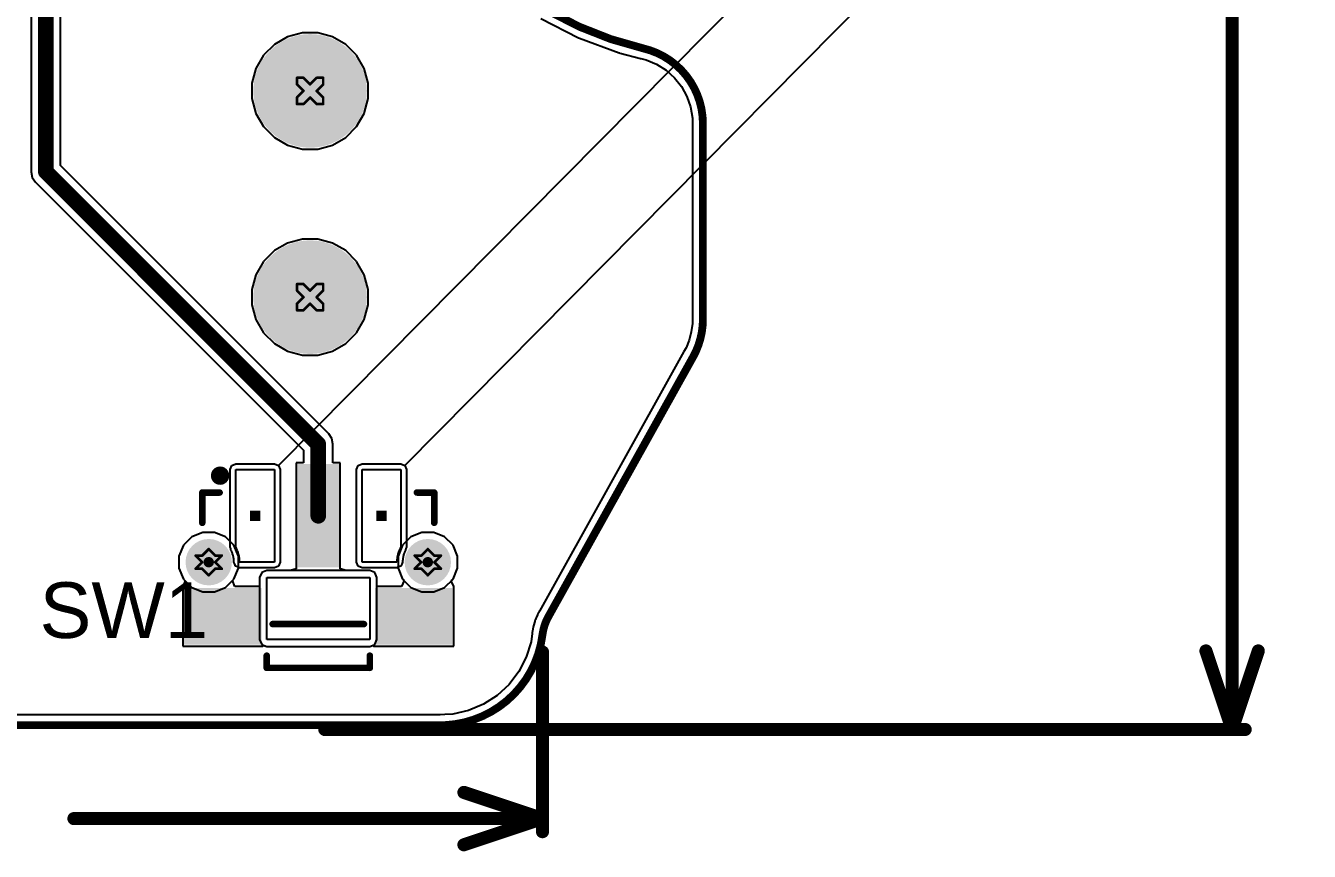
# Model space of a CAD drawing. Header units: inches. Extents: x -3 to 5381, y -57 to 5355.
# Drawn here: x 23.31 to 48.22, y -53.85 to -37.84 of the extents above; entities that cross this region are included whole.
import ezdxf

# ---------------------------------------------------------------- set-up
doc = ezdxf.new("R2010")
doc.units = ezdxf.units.IN
for name, color, linetype in [('Board_Outline', 216, 'Continuous'), ('Bottom Layer', 5, 'Continuous'), ('Bottom Solder', 6, 'Continuous'), ('Dimension', 6, 'Continuous'), ('Drill Drawing', 1, 'Continuous'), ('Keep-Out Layer', 6, 'Continuous'), ('Multi-Layer', 9, 'Continuous'), ('Pad Holes', 156, 'Continuous'), ('Top Layer', 1, 'Continuous'), ('Top Overlay', 2, 'Continuous'), ('Top Paste', 8, 'Continuous'), ('Top Solder', 216, 'Continuous')]:
    doc.layers.add(name, color=color, linetype=linetype)
doc.styles.add('Arial', font='', dxfattribs={"height": 0.2})
doc.styles.get('Arial').set_extended_font_data('Arial')

msp = doc.modelspace()

# ---------------------------------------------------------------- hatches: boundary and pattern name
at = {"layer": 'Bottom Layer'}
h = msp.add_hatch(color=5, dxfattribs=at)
edge = h.paths.add_edge_path()
edge.add_arc((28.83, -39.104), 1, 0, 360)
h = msp.add_hatch(color=5, dxfattribs=at)
edge = h.paths.add_edge_path()
edge.add_arc((28.83, -43.104), 1, 0, 360)
at = {"layer": 'Bottom Solder'}
h = msp.add_hatch(color=6, dxfattribs=at)
edge = h.paths.add_edge_path()
edge.add_arc((28.83, -39.104), 1.102, 0, 360)
h = msp.add_hatch(color=6, dxfattribs=at)
edge = h.paths.add_edge_path()
edge.add_arc((28.83, -43.104), 1.102, 0, 360)
h = msp.add_hatch(color=6, dxfattribs=at)
edge = h.paths.add_edge_path()
edge.add_arc((26.864, -48.244), 0.102, 0, 360)
h = msp.add_hatch(color=6, dxfattribs=at)
edge = h.paths.add_edge_path()
edge.add_arc((31.114, -48.244), 0.102, 0, 360)
at = {"layer": 'Multi-Layer'}
h = msp.add_hatch(color=9, dxfattribs=at)
edge = h.paths.add_edge_path()
edge.add_arc((28.83, -39.104), 1, 0, 360)
h = msp.add_hatch(color=9, dxfattribs=at)
edge = h.paths.add_edge_path()
edge.add_arc((28.83, -43.104), 1, 0, 360)
at = {"layer": 'Pad Holes'}
h = msp.add_hatch(color=7, dxfattribs=at)
edge = h.paths.add_edge_path()
edge.add_arc((28.83, -39.104), 1, 0, 360)
h = msp.add_hatch(color=7, dxfattribs=at)
edge = h.paths.add_edge_path()
edge.add_arc((28.83, -43.104), 1, 0, 360)
h = msp.add_hatch(color=7, dxfattribs=at)
edge = h.paths.add_edge_path()
edge.add_arc((26.864, -48.244), 0.45, 0, 360)
h = msp.add_hatch(color=7, dxfattribs=at)
edge = h.paths.add_edge_path()
edge.add_arc((31.114, -48.244), 0.45, 0, 360)
at = {"layer": 'Top Layer'}
h = msp.add_hatch(color=1, dxfattribs=at)
edge = h.paths.add_edge_path()
edge.add_arc((28.83, -39.104), 1, 0, 360)
h = msp.add_hatch(color=1, dxfattribs=at)
edge = h.paths.add_edge_path()
edge.add_arc((28.83, -43.104), 1, 0, 360)
for points in [[(28.689, -46.444), (29.289, -46.444), (29.289, -48.244), (28.689, -48.244)], [(27.664, -47.244), (27.864, -47.244), (27.864, -47.444), (27.664, -47.444)], [(27.664, -47.244), (27.864, -47.244), (27.864, -47.444), (27.664, -47.444)], [(30.114, -47.244), (30.314, -47.244), (30.314, -47.444), (30.114, -47.444)], [(30.114, -47.244), (30.314, -47.244), (30.314, -47.444), (30.114, -47.444)], [(27.789, -49.744), (26.489, -49.744), (26.489, -48.844), (27.789, -48.844)], [(30.189, -48.844), (31.489, -48.844), (31.489, -49.744), (30.189, -49.744)]]:
    msp.add_hatch(color=1, dxfattribs=at).paths.add_polyline_path(points)
at = {"layer": 'Top Paste'}
for points in [[(28.689, -46.444), (29.289, -46.444), (29.289, -48.244), (28.689, -48.244)], [(27.789, -49.744), (26.489, -49.744), (26.489, -48.844), (27.789, -48.844)], [(30.189, -48.844), (31.489, -48.844), (31.489, -49.744), (30.189, -49.744)]]:
    msp.add_hatch(color=8, dxfattribs=at).paths.add_polyline_path(points)
at = {"layer": 'Top Solder'}
h = msp.add_hatch(color=216, dxfattribs=at)
edge = h.paths.add_edge_path()
edge.add_arc((28.83, -39.104), 1.102, 0, 360)
h = msp.add_hatch(color=216, dxfattribs=at)
edge = h.paths.add_edge_path()
edge.add_arc((28.83, -43.104), 1.102, 0, 360)
for points in [[(28.587, -46.342), (29.391, -46.342), (29.391, -48.345), (28.587, -48.345)], [(27.891, -49.845), (26.387, -49.845), (26.387, -48.742), (27.891, -48.742)], [(30.087, -48.742), (31.591, -48.742), (31.591, -49.845), (30.087, -49.845)]]:
    msp.add_hatch(color=216, dxfattribs=at).paths.add_polyline_path(points)
h = msp.add_hatch(color=216, dxfattribs=at)
edge = h.paths.add_edge_path()
edge.add_arc((26.864, -48.244), 0.102, 0, 360)
h = msp.add_hatch(color=216, dxfattribs=at)
edge = h.paths.add_edge_path()
edge.add_arc((31.114, -48.244), 0.102, 0, 360)

# ---------------------------------------------------------------- linework, layer by layer
at = {"layer": 'Board_Outline'}
for points in [[(35.293, -38.279, 0.152, 0.152, -0.891253), (36.83, -24.956, 0.152, 0.152, 0)], [(35.293, -38.279, 0.152, 0.152, -0.348432), (36.451, -39.739, 0.152, 0.152, 0)], [(36.451, -43.53, 0.152, 0.152, 0), (36.451, -39.739, 0.152, 0.152, 0)], [(36.451, -43.53, 0.152, 0.152, -0.127786), (36.262, -44.26, 0.152, 0.152, 0)], [(33.457, -49.294, 0.152, 0.152, 0), (36.262, -44.26, 0.152, 0.152, 0)], [(33.385, -49.453, 0.152, 0.152, -0.043661), (33.457, -49.294, 0.152, 0.152, 0)], [(33.338, -49.655, 0.152, 0.152, 0), (33.343, -49.621, 0.152, 0.152, 0)], [(33.343, -49.621, 0.152, 0.152, 0), (33.36, -49.536, 0.152, 0.152, 0)], [(33.36, -49.536, 0.152, 0.152, 0), (33.385, -49.453, 0.152, 0.152, 0)], [(33.338, -49.655, 0.152, 0.152, -0.36397), (31.453, -51.404, 0.152, 0.152, 0)], [(7.307, -51.406, 0.152, 0.152, 0), (31.354, -51.406, 0.152, 0.152, 0)], [(31.354, -51.406, 0.152, 0.152, 0), (31.453, -51.404, 0.152, 0.152, 0)]]:
    msp.add_lwpolyline(points, format="xyseb", dxfattribs=at)
for points in [[(35.255, -38.279, 0.0762, 0.0762, 1), (35.331, -38.279, 0.0762, 0.0762, 1)], [(35.255, -38.279, 0.0762, 0.0762, 1), (35.331, -38.279, 0.0762, 0.0762, 1)], [(36.413, -39.739, 0.0762, 0.0762, 1), (36.489, -39.739, 0.0762, 0.0762, 1)], [(36.413, -39.739, 0.0762, 0.0762, 1), (36.489, -39.739, 0.0762, 0.0762, 1)], [(36.413, -43.53, 0.0762, 0.0762, 1), (36.489, -43.53, 0.0762, 0.0762, 1)], [(36.413, -43.53, 0.0762, 0.0762, 1), (36.489, -43.53, 0.0762, 0.0762, 1)], [(36.223, -44.26, 0.0762, 0.0762, 1), (36.3, -44.26, 0.0762, 0.0762, 1)], [(36.223, -44.26, 0.0762, 0.0762, 1), (36.3, -44.26, 0.0762, 0.0762, 1)], [(33.419, -49.294, 0.0762, 0.0762, 1), (33.495, -49.294, 0.0762, 0.0762, 1)], [(33.419, -49.294, 0.0762, 0.0762, 1), (33.495, -49.294, 0.0762, 0.0762, 1)], [(33.305, -49.621, 0.0762, 0.0762, 1), (33.381, -49.621, 0.0762, 0.0762, 1)], [(33.305, -49.621, 0.0762, 0.0762, 1), (33.381, -49.621, 0.0762, 0.0762, 1)], [(33.322, -49.536, 0.0762, 0.0762, 1), (33.398, -49.536, 0.0762, 0.0762, 1)], [(33.322, -49.536, 0.0762, 0.0762, 1), (33.398, -49.536, 0.0762, 0.0762, 1)], [(33.347, -49.453, 0.0762, 0.0762, 1), (33.423, -49.453, 0.0762, 0.0762, 1)], [(33.347, -49.453, 0.0762, 0.0762, 1), (33.423, -49.453, 0.0762, 0.0762, 1)], [(33.3, -49.655, 0.0762, 0.0762, 1), (33.376, -49.655, 0.0762, 0.0762, 1)], [(33.3, -49.655, 0.0762, 0.0762, 1), (33.376, -49.655, 0.0762, 0.0762, 1)], [(31.315, -51.406, 0.0762, 0.0762, 1), (31.392, -51.406, 0.0762, 0.0762, 1)], [(31.315, -51.406, 0.0762, 0.0762, 1), (31.392, -51.406, 0.0762, 0.0762, 1)], [(31.414, -51.404, 0.0762, 0.0762, 1), (31.491, -51.404, 0.0762, 0.0762, 1)], [(31.414, -51.404, 0.0762, 0.0762, 1), (31.491, -51.404, 0.0762, 0.0762, 1)]]:
    msp.add_lwpolyline(points, format="xyseb", close=True, dxfattribs=at)
at = {"layer": 'Bottom Layer'}
for p, q in [((33.307, -37.701), (34.036, -38.074)), ((28.395, -38.054), (28.138, -38.202)), ((28.682, -37.977), (28.395, -38.054)), ((28.979, -37.977), (28.682, -37.977)), ((29.265, -38.054), (28.979, -37.977)), ((29.522, -38.202), (29.265, -38.054)), ((34.036, -38.074), (34.048, -38.077)), ((34.048, -38.077), (34.059, -38.084)), ((34.059, -38.084), (34.827, -38.365)), ((28.138, -38.202), (27.928, -38.412)), ((29.732, -38.412), (29.522, -38.202)), ((27.928, -38.412), (27.78, -38.669)), ((29.88, -38.669), (29.732, -38.412)), ((34.827, -38.365), (34.837, -38.366)), ((34.837, -38.366), (34.845, -38.371)), ((34.845, -38.371), (35.241, -38.476)), ((35.241, -38.476), (35.244, -38.476)), ((35.244, -38.476), (35.247, -38.477)), ((35.247, -38.477), (35.353, -38.502)), ((35.353, -38.502), (35.553, -38.586)), ((35.553, -38.586), (35.737, -38.703)), ((27.78, -38.669), (27.703, -38.955)), ((29.957, -38.955), (29.88, -38.669)), ((35.737, -38.703), (35.899, -38.849)), ((35.899, -38.849), (36.034, -39.019)), ((27.703, -38.955), (27.703, -39.252)), ((29.957, -39.252), (29.957, -38.955)), ((36.034, -39.019), (36.139, -39.21)), ((27.703, -39.252), (27.78, -39.539)), ((29.88, -39.539), (29.957, -39.252)), ((36.139, -39.21), (36.211, -39.416)), ((27.78, -39.539), (27.928, -39.796)), ((29.732, -39.796), (29.88, -39.539)), ((36.211, -39.416), (36.247, -39.63)), ((27.928, -39.796), (28.138, -40.006)), ((29.522, -40.006), (29.732, -39.796)), ((36.247, -39.63), (36.247, -39.739)), ((36.247, -39.739), (36.247, -43.612)), ((28.138, -40.006), (28.395, -40.154)), ((29.265, -40.154), (29.522, -40.006)), ((28.395, -40.154), (28.682, -40.231)), ((28.682, -40.231), (28.979, -40.231)), ((28.979, -40.231), (29.265, -40.154)), ((28.395, -42.054), (28.138, -42.202)), ((28.682, -41.977), (28.395, -42.054)), ((28.979, -41.977), (28.682, -41.977)), ((29.265, -42.054), (28.979, -41.977)), ((29.522, -42.202), (29.265, -42.054)), ((28.138, -42.202), (27.928, -42.412)), ((29.732, -42.412), (29.522, -42.202)), ((27.928, -42.412), (27.78, -42.669)), ((29.88, -42.669), (29.732, -42.412)), ((27.78, -42.669), (27.703, -42.955)), ((29.957, -42.955), (29.88, -42.669)), ((27.703, -42.955), (27.703, -43.252)), ((29.957, -43.252), (29.957, -42.955)), ((27.703, -43.252), (27.78, -43.539)), ((29.88, -43.539), (29.957, -43.252)), ((27.78, -43.539), (27.928, -43.796)), ((29.732, -43.796), (29.88, -43.539)), ((27.928, -43.796), (28.138, -44.006)), ((29.522, -44.006), (29.732, -43.796)), ((36.226, -43.776), (36.185, -43.935)), ((36.247, -43.612), (36.226, -43.776)), ((28.138, -44.006), (28.395, -44.154)), ((29.265, -44.154), (29.522, -44.006)), ((36.185, -43.935), (36.124, -44.088)), ((28.395, -44.154), (28.682, -44.231)), ((28.682, -44.231), (28.979, -44.231)), ((28.979, -44.231), (29.265, -44.154)), ((36.083, -44.161), (33.279, -49.194)), ((36.124, -44.088), (36.083, -44.161)), ((36.083, -44.161), (36.083, -44.161)), ((26.537, -47.755), (26.375, -47.917)), ((26.749, -47.667), (26.537, -47.755)), ((26.979, -47.667), (26.749, -47.667)), ((27.191, -47.755), (26.979, -47.667)), ((27.353, -47.917), (27.191, -47.755)), ((30.787, -47.755), (30.625, -47.917)), ((30.999, -47.667), (30.787, -47.755)), ((31.229, -47.667), (30.999, -47.667)), ((31.441, -47.755), (31.229, -47.667)), ((31.603, -47.917), (31.441, -47.755)), ((26.375, -47.917), (26.287, -48.129)), ((27.441, -48.129), (27.353, -47.917)), ((30.625, -47.917), (30.537, -48.129)), ((31.691, -48.129), (31.603, -47.917)), ((26.287, -48.129), (26.287, -48.358)), ((27.441, -48.358), (27.441, -48.129)), ((30.537, -48.129), (30.537, -48.358)), ((31.691, -48.358), (31.691, -48.129)), ((26.287, -48.358), (26.375, -48.571)), ((27.353, -48.571), (27.441, -48.358)), ((27.892, -48.447), (27.852, -48.544)), ((27.852, -48.544), (27.852, -49.744)), ((27.989, -48.406), (27.892, -48.447)), ((29.989, -48.406), (27.989, -48.406)), ((30.086, -48.447), (29.989, -48.406)), ((30.127, -48.544), (30.086, -48.447)), ((30.127, -49.744), (30.127, -48.544)), ((30.537, -48.358), (30.625, -48.571)), ((31.603, -48.571), (31.691, -48.358)), ((26.375, -48.571), (26.537, -48.733)), ((26.537, -48.733), (26.749, -48.821)), ((26.979, -48.821), (27.191, -48.733)), ((27.191, -48.733), (27.353, -48.571)), ((30.625, -48.571), (30.787, -48.733)), ((30.787, -48.733), (30.999, -48.821)), ((31.229, -48.821), (31.441, -48.733)), ((31.441, -48.733), (31.603, -48.571)), ((26.749, -48.821), (26.979, -48.821)), ((30.999, -48.821), (31.229, -48.821)), ((33.223, -49.308), (33.222, -49.312)), ((33.241, -49.268), (33.223, -49.308)), ((33.243, -49.264), (33.241, -49.268)), ((33.244, -49.26), (33.243, -49.264)), ((33.264, -49.221), (33.244, -49.26)), ((33.266, -49.218), (33.264, -49.221)), ((33.267, -49.215), (33.266, -49.218)), ((33.278, -49.196), (33.267, -49.215)), ((33.279, -49.194), (33.278, -49.195)), ((33.278, -49.195), (33.278, -49.196)), ((33.161, -49.495), (33.143, -49.58)), ((33.164, -49.487), (33.161, -49.495)), ((33.165, -49.478), (33.164, -49.487)), ((33.19, -49.394), (33.165, -49.478)), ((33.193, -49.389), (33.19, -49.394)), ((33.201, -49.363), (33.193, -49.383)), ((33.193, -49.383), (33.193, -49.389)), ((33.203, -49.36), (33.201, -49.363)), ((33.219, -49.316), (33.203, -49.357)), ((33.203, -49.357), (33.203, -49.36)), ((33.222, -49.312), (33.219, -49.316)), ((27.852, -49.744), (27.892, -49.841)), ((30.086, -49.841), (30.127, -49.744)), ((33.116, -49.786), (33.023, -50.086)), ((33.136, -49.63), (33.116, -49.786)), ((33.141, -49.593), (33.136, -49.627)), ((33.136, -49.627), (33.136, -49.628)), ((33.136, -49.628), (33.136, -49.63)), ((33.143, -49.587), (33.141, -49.593)), ((33.143, -49.58), (33.143, -49.587)), ((27.892, -49.841), (27.989, -49.881)), ((27.989, -49.881), (29.989, -49.881)), ((29.989, -49.881), (30.086, -49.841)), ((33.023, -50.086), (32.88, -50.366)), ((32.88, -50.366), (32.69, -50.616)), ((32.69, -50.616), (32.46, -50.83)), ((32.195, -51), (31.906, -51.122)), ((32.46, -50.83), (32.195, -51)), ((31.351, -51.202), (7.307, -51.202)), ((31.445, -51.2), (31.351, -51.202)), ((31.599, -51.192), (31.445, -51.2)), ((31.906, -51.122), (31.599, -51.192))]:
    msp.add_line(p, q, dxfattribs=at)
at = {"layer": 'Dimension'}
for points in [[(46.718, -51.489, 0.254, 0.254, 0), (46.718, -30.011, 0.254, 0.254, 0)], [(33.338, -53.471, 0.254, 0.254, 0), (33.338, -49.986, 0.254, 0.254, 0)], [(46.21, -49.965, 0.254, 0.254, 0), (46.718, -51.489, 0.254, 0.254, 0)], [(46.718, -51.489, 0.254, 0.254, 0), (47.226, -49.965, 0.254, 0.254, 0)], [(29.115, -51.489, 0.254, 0.254, 0), (46.972, -51.489, 0.254, 0.254, 0)], [(31.814, -52.709, 0.254, 0.254, 0), (33.338, -53.217, 0.254, 0.254, 0)], [(24.249, -53.217, 0.254, 0.254, 0), (33.338, -53.217, 0.254, 0.254, 0)], [(31.814, -53.725, 0.254, 0.254, 0), (33.338, -53.217, 0.254, 0.254, 0)]]:
    msp.add_lwpolyline(points, format="xyseb", dxfattribs=at)
for points in [[(33.275, -49.986, 0.127, 0.127, 1), (33.402, -49.986, 0.127, 0.127, 1)], [(46.146, -49.965, 0.127, 0.127, 1), (46.273, -49.965, 0.127, 0.127, 1)], [(47.162, -49.965, 0.127, 0.127, 1), (47.289, -49.965, 0.127, 0.127, 1)], [(29.052, -51.489, 0.127, 0.127, 1), (29.179, -51.489, 0.127, 0.127, 1)], [(46.654, -51.489, 0.127, 0.127, 1), (46.781, -51.489, 0.127, 0.127, 1)], [(46.654, -51.489, 0.127, 0.127, 1), (46.781, -51.489, 0.127, 0.127, 1)], [(46.654, -51.489, 0.127, 0.127, 1), (46.781, -51.489, 0.127, 0.127, 1)], [(46.908, -51.489, 0.127, 0.127, 1), (47.035, -51.489, 0.127, 0.127, 1)], [(31.751, -52.709, 0.127, 0.127, 1), (31.878, -52.709, 0.127, 0.127, 1)], [(24.185, -53.217, 0.127, 0.127, 1), (24.312, -53.217, 0.127, 0.127, 1)], [(33.275, -53.217, 0.127, 0.127, 1), (33.402, -53.217, 0.127, 0.127, 1)], [(33.275, -53.217, 0.127, 0.127, 1), (33.402, -53.217, 0.127, 0.127, 1)], [(33.275, -53.217, 0.127, 0.127, 1), (33.402, -53.217, 0.127, 0.127, 1)], [(33.275, -53.471, 0.127, 0.127, 1), (33.402, -53.471, 0.127, 0.127, 1)], [(31.751, -53.725, 0.127, 0.127, 1), (31.878, -53.725, 0.127, 0.127, 1)]]:
    msp.add_lwpolyline(points, format="xyseb", close=True, dxfattribs=at)
at = {"layer": 'Drill Drawing'}
for points in [[(28.576, -38.977, 0.0508, 0.0508, 0), (28.576, -38.85, 0.0508, 0.0508, 0)], [(28.576, -38.85, 0.0508, 0.0508, 0), (28.703, -38.85, 0.0508, 0.0508, 0)], [(28.703, -38.85, 0.0508, 0.0508, 0), (28.83, -38.977, 0.0508, 0.0508, 0)], [(28.83, -38.977, 0.0508, 0.0508, 0), (28.957, -38.85, 0.0508, 0.0508, 0)], [(28.957, -38.85, 0.0508, 0.0508, 0), (29.084, -38.85, 0.0508, 0.0508, 0)], [(29.084, -38.977, 0.0508, 0.0508, 0), (29.084, -38.85, 0.0508, 0.0508, 0)], [(28.576, -38.977, 0.0508, 0.0508, 0), (28.703, -39.104, 0.0508, 0.0508, 0)], [(28.576, -39.231, 0.0508, 0.0508, 0), (28.703, -39.104, 0.0508, 0.0508, 0)], [(28.957, -39.104, 0.0508, 0.0508, 0), (29.084, -38.977, 0.0508, 0.0508, 0)], [(28.957, -39.104, 0.0508, 0.0508, 0), (29.084, -39.231, 0.0508, 0.0508, 0)], [(28.576, -39.358, 0.0508, 0.0508, 0), (28.576, -39.231, 0.0508, 0.0508, 0)], [(28.576, -39.358, 0.0508, 0.0508, 0), (28.703, -39.358, 0.0508, 0.0508, 0)], [(28.703, -39.358, 0.0508, 0.0508, 0), (28.83, -39.231, 0.0508, 0.0508, 0)], [(28.83, -39.231, 0.0508, 0.0508, 0), (28.957, -39.358, 0.0508, 0.0508, 0)], [(28.957, -39.358, 0.0508, 0.0508, 0), (29.084, -39.358, 0.0508, 0.0508, 0)], [(29.084, -39.358, 0.0508, 0.0508, 0), (29.084, -39.231, 0.0508, 0.0508, 0)], [(28.576, -42.977, 0.0508, 0.0508, 0), (28.576, -42.85, 0.0508, 0.0508, 0)], [(28.576, -42.85, 0.0508, 0.0508, 0), (28.703, -42.85, 0.0508, 0.0508, 0)], [(28.703, -42.85, 0.0508, 0.0508, 0), (28.83, -42.977, 0.0508, 0.0508, 0)], [(28.83, -42.977, 0.0508, 0.0508, 0), (28.957, -42.85, 0.0508, 0.0508, 0)], [(28.957, -42.85, 0.0508, 0.0508, 0), (29.084, -42.85, 0.0508, 0.0508, 0)], [(29.084, -42.977, 0.0508, 0.0508, 0), (29.084, -42.85, 0.0508, 0.0508, 0)], [(28.576, -42.977, 0.0508, 0.0508, 0), (28.703, -43.104, 0.0508, 0.0508, 0)], [(28.576, -43.231, 0.0508, 0.0508, 0), (28.703, -43.104, 0.0508, 0.0508, 0)], [(28.957, -43.104, 0.0508, 0.0508, 0), (29.084, -42.977, 0.0508, 0.0508, 0)], [(28.957, -43.104, 0.0508, 0.0508, 0), (29.084, -43.231, 0.0508, 0.0508, 0)], [(28.576, -43.358, 0.0508, 0.0508, 0), (28.576, -43.231, 0.0508, 0.0508, 0)], [(28.703, -43.358, 0.0508, 0.0508, 0), (28.83, -43.231, 0.0508, 0.0508, 0)], [(28.83, -43.231, 0.0508, 0.0508, 0), (28.957, -43.358, 0.0508, 0.0508, 0)], [(29.084, -43.358, 0.0508, 0.0508, 0), (29.084, -43.231, 0.0508, 0.0508, 0)], [(28.576, -43.358, 0.0508, 0.0508, 0), (28.703, -43.358, 0.0508, 0.0508, 0)], [(28.957, -43.358, 0.0508, 0.0508, 0), (29.084, -43.358, 0.0508, 0.0508, 0)], [(26.737, -48.117, 0.0508, 0.0508, 0), (26.864, -47.99, 0.0508, 0.0508, 0)], [(26.864, -47.99, 0.0508, 0.0508, 0), (26.991, -48.117, 0.0508, 0.0508, 0)], [(30.987, -48.117, 0.0508, 0.0508, 0), (31.114, -47.99, 0.0508, 0.0508, 0)], [(31.114, -47.99, 0.0508, 0.0508, 0), (31.241, -48.117, 0.0508, 0.0508, 0)], [(26.61, -48.117, 0.0508, 0.0508, 0), (26.737, -48.244, 0.0508, 0.0508, 0)], [(26.61, -48.117, 0.0508, 0.0508, 0), (26.737, -48.117, 0.0508, 0.0508, 0)], [(26.61, -48.371, 0.0508, 0.0508, 0), (26.737, -48.244, 0.0508, 0.0508, 0)], [(26.991, -48.117, 0.0508, 0.0508, 0), (27.118, -48.117, 0.0508, 0.0508, 0)], [(26.991, -48.244, 0.0508, 0.0508, 0), (27.118, -48.117, 0.0508, 0.0508, 0)], [(26.991, -48.244, 0.0508, 0.0508, 0), (27.118, -48.371, 0.0508, 0.0508, 0)], [(30.86, -48.117, 0.0508, 0.0508, 0), (30.987, -48.244, 0.0508, 0.0508, 0)], [(30.86, -48.117, 0.0508, 0.0508, 0), (30.987, -48.117, 0.0508, 0.0508, 0)], [(30.86, -48.371, 0.0508, 0.0508, 0), (30.987, -48.244, 0.0508, 0.0508, 0)], [(31.241, -48.117, 0.0508, 0.0508, 0), (31.368, -48.117, 0.0508, 0.0508, 0)], [(31.241, -48.244, 0.0508, 0.0508, 0), (31.368, -48.117, 0.0508, 0.0508, 0)], [(31.241, -48.244, 0.0508, 0.0508, 0), (31.368, -48.371, 0.0508, 0.0508, 0)], [(26.61, -48.371, 0.0508, 0.0508, 0), (26.737, -48.371, 0.0508, 0.0508, 0)], [(26.737, -48.371, 0.0508, 0.0508, 0), (26.864, -48.498, 0.0508, 0.0508, 0)], [(26.864, -48.498, 0.0508, 0.0508, 0), (26.991, -48.371, 0.0508, 0.0508, 0)], [(26.991, -48.371, 0.0508, 0.0508, 0), (27.118, -48.371, 0.0508, 0.0508, 0)], [(30.86, -48.371, 0.0508, 0.0508, 0), (30.987, -48.371, 0.0508, 0.0508, 0)], [(30.987, -48.371, 0.0508, 0.0508, 0), (31.114, -48.498, 0.0508, 0.0508, 0)], [(31.114, -48.498, 0.0508, 0.0508, 0), (31.241, -48.371, 0.0508, 0.0508, 0)], [(31.241, -48.371, 0.0508, 0.0508, 0), (31.368, -48.371, 0.0508, 0.0508, 0)]]:
    msp.add_lwpolyline(points, format="xyseb", dxfattribs=at)
for points in [[(28.564, -38.85, 0.0254, 0.0254, 1), (28.589, -38.85, 0.0254, 0.0254, 1)], [(28.564, -38.85, 0.0254, 0.0254, 1), (28.589, -38.85, 0.0254, 0.0254, 1)], [(28.691, -38.85, 0.0254, 0.0254, 1), (28.716, -38.85, 0.0254, 0.0254, 1)], [(28.691, -38.85, 0.0254, 0.0254, 1), (28.716, -38.85, 0.0254, 0.0254, 1)], [(28.945, -38.85, 0.0254, 0.0254, 1), (28.97, -38.85, 0.0254, 0.0254, 1)], [(28.945, -38.85, 0.0254, 0.0254, 1), (28.97, -38.85, 0.0254, 0.0254, 1)], [(29.072, -38.85, 0.0254, 0.0254, 1), (29.097, -38.85, 0.0254, 0.0254, 1)], [(29.072, -38.85, 0.0254, 0.0254, 1), (29.097, -38.85, 0.0254, 0.0254, 1)], [(28.564, -38.977, 0.0254, 0.0254, 1), (28.589, -38.977, 0.0254, 0.0254, 1)], [(28.564, -38.977, 0.0254, 0.0254, 1), (28.589, -38.977, 0.0254, 0.0254, 1)], [(28.691, -39.104, 0.0254, 0.0254, 1), (28.716, -39.104, 0.0254, 0.0254, 1)], [(28.691, -39.104, 0.0254, 0.0254, 1), (28.716, -39.104, 0.0254, 0.0254, 1)], [(28.818, -38.977, 0.0254, 0.0254, 1), (28.843, -38.977, 0.0254, 0.0254, 1)], [(28.818, -38.977, 0.0254, 0.0254, 1), (28.843, -38.977, 0.0254, 0.0254, 1)], [(28.945, -39.104, 0.0254, 0.0254, 1), (28.97, -39.104, 0.0254, 0.0254, 1)], [(28.945, -39.104, 0.0254, 0.0254, 1), (28.97, -39.104, 0.0254, 0.0254, 1)], [(29.072, -38.977, 0.0254, 0.0254, 1), (29.097, -38.977, 0.0254, 0.0254, 1)], [(29.072, -38.977, 0.0254, 0.0254, 1), (29.097, -38.977, 0.0254, 0.0254, 1)], [(28.564, -39.231, 0.0254, 0.0254, 1), (28.589, -39.231, 0.0254, 0.0254, 1)], [(28.564, -39.231, 0.0254, 0.0254, 1), (28.589, -39.231, 0.0254, 0.0254, 1)], [(28.564, -39.358, 0.0254, 0.0254, 1), (28.589, -39.358, 0.0254, 0.0254, 1)], [(28.564, -39.358, 0.0254, 0.0254, 1), (28.589, -39.358, 0.0254, 0.0254, 1)], [(28.691, -39.358, 0.0254, 0.0254, 1), (28.716, -39.358, 0.0254, 0.0254, 1)], [(28.691, -39.358, 0.0254, 0.0254, 1), (28.716, -39.358, 0.0254, 0.0254, 1)], [(28.818, -39.231, 0.0254, 0.0254, 1), (28.843, -39.231, 0.0254, 0.0254, 1)], [(28.818, -39.231, 0.0254, 0.0254, 1), (28.843, -39.231, 0.0254, 0.0254, 1)], [(28.945, -39.358, 0.0254, 0.0254, 1), (28.97, -39.358, 0.0254, 0.0254, 1)], [(28.945, -39.358, 0.0254, 0.0254, 1), (28.97, -39.358, 0.0254, 0.0254, 1)], [(29.072, -39.231, 0.0254, 0.0254, 1), (29.097, -39.231, 0.0254, 0.0254, 1)], [(29.072, -39.231, 0.0254, 0.0254, 1), (29.097, -39.231, 0.0254, 0.0254, 1)], [(29.072, -39.358, 0.0254, 0.0254, 1), (29.097, -39.358, 0.0254, 0.0254, 1)], [(29.072, -39.358, 0.0254, 0.0254, 1), (29.097, -39.358, 0.0254, 0.0254, 1)], [(28.564, -42.85, 0.0254, 0.0254, 1), (28.589, -42.85, 0.0254, 0.0254, 1)], [(28.564, -42.85, 0.0254, 0.0254, 1), (28.589, -42.85, 0.0254, 0.0254, 1)], [(28.691, -42.85, 0.0254, 0.0254, 1), (28.716, -42.85, 0.0254, 0.0254, 1)], [(28.691, -42.85, 0.0254, 0.0254, 1), (28.716, -42.85, 0.0254, 0.0254, 1)], [(28.945, -42.85, 0.0254, 0.0254, 1), (28.97, -42.85, 0.0254, 0.0254, 1)], [(28.945, -42.85, 0.0254, 0.0254, 1), (28.97, -42.85, 0.0254, 0.0254, 1)], [(29.072, -42.85, 0.0254, 0.0254, 1), (29.097, -42.85, 0.0254, 0.0254, 1)], [(29.072, -42.85, 0.0254, 0.0254, 1), (29.097, -42.85, 0.0254, 0.0254, 1)], [(28.564, -42.977, 0.0254, 0.0254, 1), (28.589, -42.977, 0.0254, 0.0254, 1)], [(28.564, -42.977, 0.0254, 0.0254, 1), (28.589, -42.977, 0.0254, 0.0254, 1)], [(28.691, -43.104, 0.0254, 0.0254, 1), (28.716, -43.104, 0.0254, 0.0254, 1)], [(28.691, -43.104, 0.0254, 0.0254, 1), (28.716, -43.104, 0.0254, 0.0254, 1)], [(28.818, -42.977, 0.0254, 0.0254, 1), (28.843, -42.977, 0.0254, 0.0254, 1)], [(28.818, -42.977, 0.0254, 0.0254, 1), (28.843, -42.977, 0.0254, 0.0254, 1)], [(28.945, -43.104, 0.0254, 0.0254, 1), (28.97, -43.104, 0.0254, 0.0254, 1)], [(28.945, -43.104, 0.0254, 0.0254, 1), (28.97, -43.104, 0.0254, 0.0254, 1)], [(29.072, -42.977, 0.0254, 0.0254, 1), (29.097, -42.977, 0.0254, 0.0254, 1)], [(29.072, -42.977, 0.0254, 0.0254, 1), (29.097, -42.977, 0.0254, 0.0254, 1)], [(28.564, -43.231, 0.0254, 0.0254, 1), (28.589, -43.231, 0.0254, 0.0254, 1)], [(28.564, -43.231, 0.0254, 0.0254, 1), (28.589, -43.231, 0.0254, 0.0254, 1)], [(28.818, -43.231, 0.0254, 0.0254, 1), (28.843, -43.231, 0.0254, 0.0254, 1)], [(28.818, -43.231, 0.0254, 0.0254, 1), (28.843, -43.231, 0.0254, 0.0254, 1)], [(29.072, -43.231, 0.0254, 0.0254, 1), (29.097, -43.231, 0.0254, 0.0254, 1)], [(29.072, -43.231, 0.0254, 0.0254, 1), (29.097, -43.231, 0.0254, 0.0254, 1)], [(28.564, -43.358, 0.0254, 0.0254, 1), (28.589, -43.358, 0.0254, 0.0254, 1)], [(28.564, -43.358, 0.0254, 0.0254, 1), (28.589, -43.358, 0.0254, 0.0254, 1)], [(28.691, -43.358, 0.0254, 0.0254, 1), (28.716, -43.358, 0.0254, 0.0254, 1)], [(28.691, -43.358, 0.0254, 0.0254, 1), (28.716, -43.358, 0.0254, 0.0254, 1)], [(28.945, -43.358, 0.0254, 0.0254, 1), (28.97, -43.358, 0.0254, 0.0254, 1)], [(28.945, -43.358, 0.0254, 0.0254, 1), (28.97, -43.358, 0.0254, 0.0254, 1)], [(29.072, -43.358, 0.0254, 0.0254, 1), (29.097, -43.358, 0.0254, 0.0254, 1)], [(29.072, -43.358, 0.0254, 0.0254, 1), (29.097, -43.358, 0.0254, 0.0254, 1)], [(26.851, -47.99, 0.0254, 0.0254, 1), (26.877, -47.99, 0.0254, 0.0254, 1)], [(26.851, -47.99, 0.0254, 0.0254, 1), (26.877, -47.99, 0.0254, 0.0254, 1)], [(31.101, -47.99, 0.0254, 0.0254, 1), (31.127, -47.99, 0.0254, 0.0254, 1)], [(31.101, -47.99, 0.0254, 0.0254, 1), (31.127, -47.99, 0.0254, 0.0254, 1)], [(26.597, -48.117, 0.0254, 0.0254, 1), (26.623, -48.117, 0.0254, 0.0254, 1)], [(26.597, -48.117, 0.0254, 0.0254, 1), (26.623, -48.117, 0.0254, 0.0254, 1)], [(26.724, -48.117, 0.0254, 0.0254, 1), (26.75, -48.117, 0.0254, 0.0254, 1)], [(26.724, -48.117, 0.0254, 0.0254, 1), (26.75, -48.117, 0.0254, 0.0254, 1)], [(26.724, -48.244, 0.0254, 0.0254, 1), (26.75, -48.244, 0.0254, 0.0254, 1)], [(26.724, -48.244, 0.0254, 0.0254, 1), (26.75, -48.244, 0.0254, 0.0254, 1)], [(26.978, -48.117, 0.0254, 0.0254, 1), (27.004, -48.117, 0.0254, 0.0254, 1)], [(26.978, -48.117, 0.0254, 0.0254, 1), (27.004, -48.117, 0.0254, 0.0254, 1)], [(26.978, -48.244, 0.0254, 0.0254, 1), (27.004, -48.244, 0.0254, 0.0254, 1)], [(26.978, -48.244, 0.0254, 0.0254, 1), (27.004, -48.244, 0.0254, 0.0254, 1)], [(27.105, -48.117, 0.0254, 0.0254, 1), (27.131, -48.117, 0.0254, 0.0254, 1)], [(27.105, -48.117, 0.0254, 0.0254, 1), (27.131, -48.117, 0.0254, 0.0254, 1)], [(30.847, -48.117, 0.0254, 0.0254, 1), (30.873, -48.117, 0.0254, 0.0254, 1)], [(30.847, -48.117, 0.0254, 0.0254, 1), (30.873, -48.117, 0.0254, 0.0254, 1)], [(30.974, -48.117, 0.0254, 0.0254, 1), (31, -48.117, 0.0254, 0.0254, 1)], [(30.974, -48.117, 0.0254, 0.0254, 1), (31, -48.117, 0.0254, 0.0254, 1)], [(30.974, -48.244, 0.0254, 0.0254, 1), (31, -48.244, 0.0254, 0.0254, 1)], [(30.974, -48.244, 0.0254, 0.0254, 1), (31, -48.244, 0.0254, 0.0254, 1)], [(31.228, -48.117, 0.0254, 0.0254, 1), (31.254, -48.117, 0.0254, 0.0254, 1)], [(31.228, -48.117, 0.0254, 0.0254, 1), (31.254, -48.117, 0.0254, 0.0254, 1)], [(31.228, -48.244, 0.0254, 0.0254, 1), (31.254, -48.244, 0.0254, 0.0254, 1)], [(31.228, -48.244, 0.0254, 0.0254, 1), (31.254, -48.244, 0.0254, 0.0254, 1)], [(31.355, -48.117, 0.0254, 0.0254, 1), (31.381, -48.117, 0.0254, 0.0254, 1)], [(31.355, -48.117, 0.0254, 0.0254, 1), (31.381, -48.117, 0.0254, 0.0254, 1)], [(26.597, -48.371, 0.0254, 0.0254, 1), (26.623, -48.371, 0.0254, 0.0254, 1)], [(26.597, -48.371, 0.0254, 0.0254, 1), (26.623, -48.371, 0.0254, 0.0254, 1)], [(26.724, -48.371, 0.0254, 0.0254, 1), (26.75, -48.371, 0.0254, 0.0254, 1)], [(26.724, -48.371, 0.0254, 0.0254, 1), (26.75, -48.371, 0.0254, 0.0254, 1)], [(26.851, -48.498, 0.0254, 0.0254, 1), (26.877, -48.498, 0.0254, 0.0254, 1)], [(26.851, -48.498, 0.0254, 0.0254, 1), (26.877, -48.498, 0.0254, 0.0254, 1)], [(26.978, -48.371, 0.0254, 0.0254, 1), (27.004, -48.371, 0.0254, 0.0254, 1)], [(26.978, -48.371, 0.0254, 0.0254, 1), (27.004, -48.371, 0.0254, 0.0254, 1)], [(27.105, -48.371, 0.0254, 0.0254, 1), (27.131, -48.371, 0.0254, 0.0254, 1)], [(27.105, -48.371, 0.0254, 0.0254, 1), (27.131, -48.371, 0.0254, 0.0254, 1)], [(30.847, -48.371, 0.0254, 0.0254, 1), (30.873, -48.371, 0.0254, 0.0254, 1)], [(30.847, -48.371, 0.0254, 0.0254, 1), (30.873, -48.371, 0.0254, 0.0254, 1)], [(30.974, -48.371, 0.0254, 0.0254, 1), (31, -48.371, 0.0254, 0.0254, 1)], [(30.974, -48.371, 0.0254, 0.0254, 1), (31, -48.371, 0.0254, 0.0254, 1)], [(31.101, -48.498, 0.0254, 0.0254, 1), (31.127, -48.498, 0.0254, 0.0254, 1)], [(31.101, -48.498, 0.0254, 0.0254, 1), (31.127, -48.498, 0.0254, 0.0254, 1)], [(31.228, -48.371, 0.0254, 0.0254, 1), (31.254, -48.371, 0.0254, 0.0254, 1)], [(31.228, -48.371, 0.0254, 0.0254, 1), (31.254, -48.371, 0.0254, 0.0254, 1)], [(31.355, -48.371, 0.0254, 0.0254, 1), (31.381, -48.371, 0.0254, 0.0254, 1)], [(31.355, -48.371, 0.0254, 0.0254, 1), (31.381, -48.371, 0.0254, 0.0254, 1)]]:
    msp.add_lwpolyline(points, format="xyseb", close=True, dxfattribs=at)
at = {"layer": 'Keep-Out Layer'}
for p, q in [((27.989, -49.744), (27.989, -48.544)), ((27.989, -48.544), (29.989, -48.544)), ((29.989, -48.544), (29.989, -49.744)), ((29.989, -49.744), (27.989, -49.744))]:
    msp.add_line(p, q, dxfattribs=at)
at = {"layer": 'Top Layer'}
for p, q in [((23.419, -25.533), (23.419, -40.671)), ((23.989, -40.553), (23.989, -25.533)), ((33.307, -37.701), (34.036, -38.074)), ((28.395, -38.054), (28.138, -38.202)), ((28.682, -37.977), (28.395, -38.054)), ((28.979, -37.977), (28.682, -37.977)), ((29.265, -38.054), (28.979, -37.977)), ((29.522, -38.202), (29.265, -38.054)), ((34.036, -38.074), (34.048, -38.077)), ((34.048, -38.077), (34.059, -38.084)), ((34.059, -38.084), (34.827, -38.365)), ((28.138, -38.202), (27.928, -38.412)), ((29.732, -38.412), (29.522, -38.202)), ((27.928, -38.412), (27.78, -38.669)), ((29.88, -38.669), (29.732, -38.412)), ((34.827, -38.365), (34.837, -38.366)), ((34.837, -38.366), (34.845, -38.371)), ((34.845, -38.371), (35.241, -38.476)), ((35.241, -38.476), (35.244, -38.476)), ((35.244, -38.476), (35.247, -38.477)), ((35.247, -38.477), (35.353, -38.502)), ((35.353, -38.502), (35.553, -38.586)), ((35.553, -38.586), (35.737, -38.703)), ((27.78, -38.669), (27.703, -38.955)), ((29.957, -38.955), (29.88, -38.669)), ((35.737, -38.703), (35.899, -38.849)), ((35.899, -38.849), (36.034, -39.019)), ((27.703, -38.955), (27.703, -39.252)), ((29.957, -39.252), (29.957, -38.955)), ((36.034, -39.019), (36.139, -39.21)), ((27.703, -39.252), (27.78, -39.539)), ((29.88, -39.539), (29.957, -39.252)), ((36.139, -39.21), (36.211, -39.416)), ((27.78, -39.539), (27.928, -39.796)), ((29.732, -39.796), (29.88, -39.539)), ((36.211, -39.416), (36.247, -39.63)), ((27.928, -39.796), (28.138, -40.006)), ((29.522, -40.006), (29.732, -39.796)), ((36.247, -39.63), (36.247, -39.739)), ((36.247, -39.739), (36.247, -43.612)), ((28.138, -40.006), (28.395, -40.154)), ((29.265, -40.154), (29.522, -40.006)), ((28.395, -40.154), (28.682, -40.231)), ((28.682, -40.231), (28.979, -40.231)), ((28.979, -40.231), (29.265, -40.154)), ((29.191, -45.755), (23.989, -40.553)), ((23.419, -40.671), (23.419, -40.671)), ((23.419, -40.671), (23.441, -40.781)), ((23.441, -40.781), (23.503, -40.873)), ((23.503, -40.873), (28.704, -46.074)), ((28.395, -42.054), (28.138, -42.202)), ((28.682, -41.977), (28.395, -42.054)), ((28.979, -41.977), (28.682, -41.977)), ((29.265, -42.054), (28.979, -41.977)), ((29.522, -42.202), (29.265, -42.054)), ((28.138, -42.202), (27.928, -42.412)), ((29.732, -42.412), (29.522, -42.202)), ((27.928, -42.412), (27.78, -42.669)), ((29.88, -42.669), (29.732, -42.412)), ((27.78, -42.669), (27.703, -42.955)), ((29.957, -42.955), (29.88, -42.669)), ((27.703, -42.955), (27.703, -43.252)), ((29.957, -43.252), (29.957, -42.955)), ((27.703, -43.252), (27.78, -43.539)), ((29.88, -43.539), (29.957, -43.252)), ((27.78, -43.539), (27.928, -43.796)), ((29.732, -43.796), (29.88, -43.539)), ((27.928, -43.796), (28.138, -44.006)), ((29.522, -44.006), (29.732, -43.796)), ((36.226, -43.776), (36.185, -43.935)), ((36.247, -43.612), (36.226, -43.776)), ((28.138, -44.006), (28.395, -44.154)), ((29.265, -44.154), (29.522, -44.006)), ((36.185, -43.935), (36.124, -44.088)), ((28.395, -44.154), (28.682, -44.231)), ((28.682, -44.231), (28.979, -44.231)), ((28.979, -44.231), (29.265, -44.154)), ((36.083, -44.161), (33.279, -49.194)), ((36.124, -44.088), (36.083, -44.161)), ((36.083, -44.161), (36.083, -44.161)), ((29.252, -45.847), (29.191, -45.755)), ((29.274, -45.956), (29.252, -45.847)), ((29.274, -46.317), (29.274, -45.956)), ((29.274, -45.956), (29.274, -45.956)), ((28.704, -46.317), (28.562, -46.317)), ((28.562, -46.317), (28.562, -48.279)), ((28.704, -46.074), (28.704, -46.317)), ((29.416, -46.317), (29.274, -46.317)), ((29.416, -48.279), (29.416, -46.317)), ((27.389, -47.944), (27.389, -46.444)), ((27.389, -46.444), (28.139, -46.444)), ((28.139, -46.444), (28.139, -48.244)), ((29.839, -48.244), (29.839, -46.444)), ((29.839, -46.444), (30.589, -46.444)), ((30.589, -46.444), (30.589, -47.944)), ((26.537, -47.755), (26.375, -47.917)), ((26.749, -47.667), (26.537, -47.755)), ((26.979, -47.667), (26.749, -47.667)), ((27.191, -47.755), (26.979, -47.667)), ((27.353, -47.917), (27.191, -47.755)), ((30.787, -47.755), (30.625, -47.917)), ((30.999, -47.667), (30.787, -47.755)), ((31.229, -47.667), (30.999, -47.667)), ((31.441, -47.755), (31.229, -47.667)), ((31.603, -47.917), (31.441, -47.755)), ((26.375, -47.917), (26.287, -48.129)), ((27.441, -48.129), (27.353, -47.917)), ((27.389, -47.953), (27.389, -47.944)), ((27.394, -47.961), (27.389, -47.953)), ((27.402, -47.976), (27.394, -47.961)), ((27.41, -47.992), (27.402, -47.976)), ((27.417, -48.008), (27.41, -47.992)), ((27.42, -48.016), (27.417, -48.008)), ((27.424, -48.027), (27.42, -48.016)), ((27.432, -48.048), (27.424, -48.027)), ((27.438, -48.069), (27.432, -48.048)), ((30.625, -47.917), (30.537, -48.129)), ((30.546, -48.048), (30.54, -48.069)), ((30.554, -48.027), (30.546, -48.048)), ((30.558, -48.016), (30.554, -48.027)), ((30.562, -48.008), (30.558, -48.016)), ((30.568, -47.992), (30.562, -48.008)), ((30.576, -47.976), (30.568, -47.992)), ((30.585, -47.961), (30.576, -47.976)), ((30.589, -47.953), (30.585, -47.961)), ((30.589, -47.944), (30.589, -47.953)), ((31.691, -48.129), (31.603, -47.917)), ((26.287, -48.129), (26.287, -48.358)), ((27.444, -48.09), (27.438, -48.069)), ((27.441, -48.358), (27.441, -48.129)), ((27.446, -48.101), (27.444, -48.09)), ((27.449, -48.11), (27.446, -48.101)), ((27.453, -48.127), (27.449, -48.11)), ((27.456, -48.145), (27.453, -48.127)), ((27.458, -48.163), (27.456, -48.145)), ((27.459, -48.172), (27.458, -48.163)), ((27.461, -48.181), (27.459, -48.172)), ((27.459, -48.172), (27.459, -48.172)), ((27.463, -48.199), (27.461, -48.181)), ((27.464, -48.217), (27.463, -48.199)), ((27.464, -48.235), (27.464, -48.217)), ((27.464, -48.244), (27.464, -48.235)), ((28.139, -48.244), (27.464, -48.244)), ((28.562, -48.279), (28.562, -48.371)), ((29.416, -48.371), (29.416, -48.279)), ((30.514, -48.244), (29.839, -48.244)), ((30.515, -48.199), (30.514, -48.217)), ((30.514, -48.217), (30.514, -48.235)), ((30.514, -48.235), (30.514, -48.244)), ((30.518, -48.181), (30.515, -48.199)), ((30.519, -48.172), (30.518, -48.181)), ((30.52, -48.163), (30.519, -48.172)), ((30.519, -48.172), (30.519, -48.172)), ((30.522, -48.145), (30.52, -48.163)), ((30.525, -48.127), (30.522, -48.145)), ((30.529, -48.11), (30.525, -48.127)), ((30.532, -48.101), (30.529, -48.11)), ((30.534, -48.09), (30.532, -48.101)), ((30.54, -48.069), (30.534, -48.09)), ((30.537, -48.129), (30.537, -48.358)), ((31.691, -48.358), (31.691, -48.129)), ((26.287, -48.358), (26.375, -48.571)), ((27.353, -48.571), (27.441, -48.358)), ((27.892, -48.447), (27.852, -48.544)), ((27.852, -48.544), (27.852, -48.717)), ((27.989, -48.406), (27.892, -48.447)), ((28.45, -48.406), (27.989, -48.406)), ((28.562, -48.371), (28.45, -48.406)), ((29.528, -48.406), (29.416, -48.371)), ((29.989, -48.406), (29.528, -48.406)), ((30.086, -48.447), (29.989, -48.406)), ((30.127, -48.544), (30.086, -48.447)), ((30.127, -48.717), (30.127, -48.544)), ((30.537, -48.358), (30.625, -48.571)), ((31.603, -48.571), (31.691, -48.358)), ((26.409, -48.604), (26.362, -48.717)), ((26.362, -48.717), (26.362, -48.717)), ((26.362, -48.717), (26.362, -49.871)), ((26.375, -48.571), (26.409, -48.604)), ((27.324, -48.599), (27.353, -48.571)), ((27.373, -48.717), (27.324, -48.599)), ((27.852, -48.717), (27.373, -48.717)), ((30.605, -48.717), (30.127, -48.717)), ((30.654, -48.599), (30.605, -48.717)), ((30.625, -48.571), (30.654, -48.599)), ((31.569, -48.604), (31.603, -48.571)), ((31.616, -48.717), (31.569, -48.604)), ((31.616, -49.871), (31.616, -48.717)), ((31.616, -48.717), (31.616, -48.717)), ((33.223, -49.308), (33.222, -49.312)), ((33.241, -49.268), (33.223, -49.308)), ((33.243, -49.264), (33.241, -49.268)), ((33.244, -49.26), (33.243, -49.264)), ((33.264, -49.221), (33.244, -49.26)), ((33.266, -49.218), (33.264, -49.221)), ((33.267, -49.215), (33.266, -49.218)), ((33.278, -49.196), (33.267, -49.215)), ((33.279, -49.194), (33.278, -49.195)), ((33.278, -49.195), (33.278, -49.196)), ((33.161, -49.495), (33.143, -49.58)), ((33.164, -49.487), (33.161, -49.495)), ((33.165, -49.478), (33.164, -49.487)), ((33.19, -49.394), (33.165, -49.478)), ((33.193, -49.389), (33.19, -49.394)), ((33.201, -49.363), (33.193, -49.383)), ((33.193, -49.383), (33.193, -49.389)), ((33.203, -49.36), (33.201, -49.363)), ((33.219, -49.316), (33.203, -49.357)), ((33.203, -49.357), (33.203, -49.36)), ((33.222, -49.312), (33.219, -49.316)), ((33.116, -49.786), (33.023, -50.086)), ((33.136, -49.63), (33.116, -49.786)), ((33.141, -49.593), (33.136, -49.627)), ((33.136, -49.627), (33.136, -49.628)), ((33.136, -49.628), (33.136, -49.63)), ((33.143, -49.587), (33.141, -49.593)), ((33.143, -49.58), (33.143, -49.587)), ((26.362, -49.871), (27.916, -49.871)), ((27.916, -49.871), (27.934, -49.859)), ((27.916, -49.871), (27.916, -49.871)), ((27.934, -49.859), (27.989, -49.881)), ((27.989, -49.881), (29.989, -49.881)), ((29.989, -49.881), (30.044, -49.859)), ((30.044, -49.859), (30.062, -49.871)), ((30.062, -49.871), (30.062, -49.871)), ((30.062, -49.871), (31.616, -49.871)), ((33.023, -50.086), (32.88, -50.366)), ((32.88, -50.366), (32.69, -50.616)), ((32.69, -50.616), (32.46, -50.83)), ((32.195, -51), (31.906, -51.122)), ((32.46, -50.83), (32.195, -51)), ((31.351, -51.202), (7.307, -51.202)), ((31.445, -51.2), (31.351, -51.202)), ((31.599, -51.192), (31.445, -51.2)), ((31.906, -51.122), (31.599, -51.192))]:
    msp.add_line(p, q, dxfattribs=at)
for points in [[(23.704, -40.671, 0.305, 0.305, 0), (23.704, -25.533, 0.305, 0.305, 0)], [(23.704, -40.671, 0.305, 0.305, 0), (28.989, -45.956, 0.305, 0.305, 0)], [(28.989, -47.344, 0.305, 0.305, 0), (28.989, -45.956, 0.305, 0.305, 0)]]:
    msp.add_lwpolyline(points, format="xyseb", dxfattribs=at)
for points in [[(23.628, -40.671, 0.152, 0.152, 1), (23.78, -40.671, 0.152, 0.152, 1)], [(23.628, -40.671, 0.152, 0.152, 1), (23.78, -40.671, 0.152, 0.152, 1)], [(28.913, -45.956, 0.152, 0.152, 1), (29.065, -45.956, 0.152, 0.152, 1)], [(28.913, -45.956, 0.152, 0.152, 1), (29.065, -45.956, 0.152, 0.152, 1)], [(28.913, -47.344, 0.152, 0.152, 1), (29.065, -47.344, 0.152, 0.152, 1)]]:
    msp.add_lwpolyline(points, format="xyseb", close=True, dxfattribs=at)
at = {"layer": 'Top Overlay'}
for points in [[(27.135, -46.566, 0.254, 0.254, 1), (27.033, -46.566, 0.254, 0.254, 1)], [(26.97, -46.566, 0.127, 0.127, 1), (27.097, -46.566, 0.127, 0.127, 1)], [(27.071, -46.566, 0.127, 0.127, 1), (27.198, -46.566, 0.127, 0.127, 1)], [(26.707, -46.894, 0.0635, 0.0635, 1), (26.771, -46.894, 0.0635, 0.0635, 1)], [(26.707, -46.894, 0.0635, 0.0635, 1), (26.771, -46.894, 0.0635, 0.0635, 1)], [(27.044, -46.894, 0.0635, 0.0635, 1), (27.107, -46.894, 0.0635, 0.0635, 1)], [(30.871, -46.894, 0.0635, 0.0635, 1), (30.934, -46.894, 0.0635, 0.0635, 1)], [(31.207, -46.894, 0.0635, 0.0635, 1), (31.271, -46.894, 0.0635, 0.0635, 1)], [(31.207, -46.894, 0.0635, 0.0635, 1), (31.271, -46.894, 0.0635, 0.0635, 1)], [(26.707, -47.48, 0.0635, 0.0635, 1), (26.771, -47.48, 0.0635, 0.0635, 1)], [(31.207, -47.48, 0.0635, 0.0635, 1), (31.271, -47.48, 0.0635, 0.0635, 1)], [(28.071, -49.444, 0.0635, 0.0635, 1), (28.134, -49.444, 0.0635, 0.0635, 1)], [(29.844, -49.444, 0.0635, 0.0635, 1), (29.907, -49.444, 0.0635, 0.0635, 1)], [(27.957, -50.057, 0.0635, 0.0635, 1), (28.021, -50.057, 0.0635, 0.0635, 1)], [(29.957, -50.057, 0.0635, 0.0635, 1), (30.021, -50.057, 0.0635, 0.0635, 1)], [(27.957, -50.294, 0.0635, 0.0635, 1), (28.021, -50.294, 0.0635, 0.0635, 1)], [(27.957, -50.294, 0.0635, 0.0635, 1), (28.021, -50.294, 0.0635, 0.0635, 1)], [(29.957, -50.294, 0.0635, 0.0635, 1), (30.021, -50.294, 0.0635, 0.0635, 1)], [(29.957, -50.294, 0.0635, 0.0635, 1), (30.021, -50.294, 0.0635, 0.0635, 1)]]:
    msp.add_lwpolyline(points, format="xyseb", close=True, dxfattribs=at)
for points in [[(26.739, -46.894, 0.127, 0.127, 0), (27.076, -46.894, 0.127, 0.127, 0)], [(26.739, -47.48, 0.127, 0.127, 0), (26.739, -46.894, 0.127, 0.127, 0)], [(30.903, -46.894, 0.127, 0.127, 0), (31.239, -46.894, 0.127, 0.127, 0)], [(31.239, -47.48, 0.127, 0.127, 0), (31.239, -46.894, 0.127, 0.127, 0)], [(28.103, -49.444, 0.127, 0.127, 0), (29.876, -49.444, 0.127, 0.127, 0)], [(27.989, -50.294, 0.127, 0.127, 0), (27.989, -50.057, 0.127, 0.127, 0)], [(29.989, -50.294, 0.127, 0.127, 0), (29.989, -50.057, 0.127, 0.127, 0)], [(27.989, -50.294, 0.127, 0.127, 0), (29.989, -50.294, 0.127, 0.127, 0)]]:
    msp.add_lwpolyline(points, format="xyseb", dxfattribs=at)
at = {"layer": 'Top Solder'}
for p, q in [((28.217, -46.366), (5380.78, 5354.862)), ((30.667, -46.366), (5380.78, 5354.862)), ((27.279, -46.444), (27.311, -46.366)), ((27.279, -47.944), (27.279, -46.444)), ((27.311, -46.366), (27.389, -46.334)), ((27.389, -46.334), (28.139, -46.334)), ((28.139, -46.334), (28.217, -46.366)), ((28.217, -46.366), (28.249, -46.444)), ((28.249, -46.444), (28.249, -48.244)), ((29.729, -46.444), (29.761, -46.366)), ((29.729, -48.244), (29.729, -46.444)), ((29.761, -46.366), (29.839, -46.334)), ((29.839, -46.334), (30.589, -46.334)), ((30.589, -46.334), (30.667, -46.366)), ((30.667, -46.366), (30.699, -46.444)), ((30.699, -46.444), (30.699, -47.944)), ((27.279, -47.953), (27.279, -47.944)), ((27.29, -47.981), (27.279, -47.953)), ((27.295, -48.01), (27.29, -47.981)), ((27.298, -48.016), (27.295, -48.01)), ((27.304, -48.027), (27.298, -48.016)), ((27.31, -48.037), (27.304, -48.027)), ((27.314, -48.049), (27.31, -48.037)), ((27.317, -48.055), (27.314, -48.049)), ((27.318, -48.057), (27.317, -48.055)), ((27.318, -48.058), (27.318, -48.057)), ((27.322, -48.067), (27.318, -48.058)), ((30.66, -48.058), (30.657, -48.067)), ((30.661, -48.055), (30.66, -48.057)), ((30.66, -48.057), (30.66, -48.058)), ((30.664, -48.049), (30.661, -48.055)), ((30.669, -48.037), (30.664, -48.049)), ((30.674, -48.027), (30.669, -48.037)), ((30.68, -48.016), (30.674, -48.027)), ((30.683, -48.01), (30.68, -48.016)), ((30.688, -47.981), (30.683, -48.01)), ((30.699, -47.953), (30.688, -47.981)), ((30.699, -47.944), (30.699, -47.953)), ((27.328, -48.083), (27.322, -48.067)), ((27.333, -48.099), (27.328, -48.083)), ((27.337, -48.116), (27.333, -48.099)), ((27.339, -48.125), (27.337, -48.116)), ((27.341, -48.127), (27.339, -48.125)), ((27.34, -48.13), (27.341, -48.127)), ((27.342, -48.137), (27.34, -48.13)), ((27.345, -48.15), (27.342, -48.137)), ((27.347, -48.162), (27.345, -48.15)), ((27.349, -48.175), (27.347, -48.162)), ((27.35, -48.182), (27.349, -48.175)), ((27.351, -48.186), (27.35, -48.182)), ((27.351, -48.189), (27.351, -48.186)), ((27.352, -48.196), (27.351, -48.189)), ((27.353, -48.209), (27.352, -48.196)), ((27.354, -48.222), (27.353, -48.209)), ((27.354, -48.235), (27.354, -48.222)), ((27.354, -48.242), (27.354, -48.235)), ((27.355, -48.243), (27.354, -48.242)), ((27.354, -48.244), (27.355, -48.243)), ((27.37, -48.282), (27.354, -48.244)), ((27.385, -48.32), (27.37, -48.282)), ((28.249, -48.244), (28.217, -48.321)), ((29.761, -48.321), (29.729, -48.244)), ((30.608, -48.282), (30.593, -48.32)), ((30.624, -48.244), (30.608, -48.282)), ((30.625, -48.209), (30.624, -48.222)), ((30.624, -48.222), (30.624, -48.235)), ((30.624, -48.235), (30.624, -48.242)), ((30.624, -48.242), (30.624, -48.243)), ((30.624, -48.243), (30.624, -48.244)), ((30.627, -48.196), (30.625, -48.209)), ((30.628, -48.182), (30.627, -48.186)), ((30.627, -48.186), (30.628, -48.189)), ((30.628, -48.189), (30.627, -48.196)), ((30.629, -48.175), (30.628, -48.182)), ((30.631, -48.162), (30.629, -48.175)), ((30.633, -48.15), (30.631, -48.162)), ((30.636, -48.137), (30.633, -48.15)), ((30.638, -48.13), (30.636, -48.137)), ((30.639, -48.125), (30.638, -48.127)), ((30.638, -48.127), (30.638, -48.13)), ((30.641, -48.116), (30.639, -48.125)), ((30.645, -48.099), (30.641, -48.116)), ((30.651, -48.083), (30.645, -48.099)), ((30.657, -48.067), (30.651, -48.083)), ((27.386, -48.321), (27.385, -48.32)), ((27.424, -48.337), (27.386, -48.321)), ((27.386, -48.321), (27.386, -48.321)), ((27.462, -48.354), (27.424, -48.337)), ((27.463, -48.353), (27.462, -48.354)), ((27.464, -48.354), (27.463, -48.353)), ((28.139, -48.354), (27.464, -48.354)), ((28.217, -48.321), (28.139, -48.354)), ((29.839, -48.354), (29.761, -48.321)), ((30.514, -48.354), (29.839, -48.354)), ((30.515, -48.353), (30.514, -48.354)), ((30.516, -48.354), (30.515, -48.353)), ((30.554, -48.337), (30.516, -48.354)), ((30.592, -48.321), (30.554, -48.337)), ((30.593, -48.32), (30.592, -48.321)), ((30.592, -48.321), (30.592, -48.321))]:
    msp.add_line(p, q, dxfattribs=at)

# ---------------------------------------------------------------- texts
at = {"layer": 'Top Overlay', "style": 'Arial'}
msp.add_text('SW1', height=1.0795, dxfattribs=at).set_placement((23.582, -49.714))

doc.saveas('drawing.dxf')
